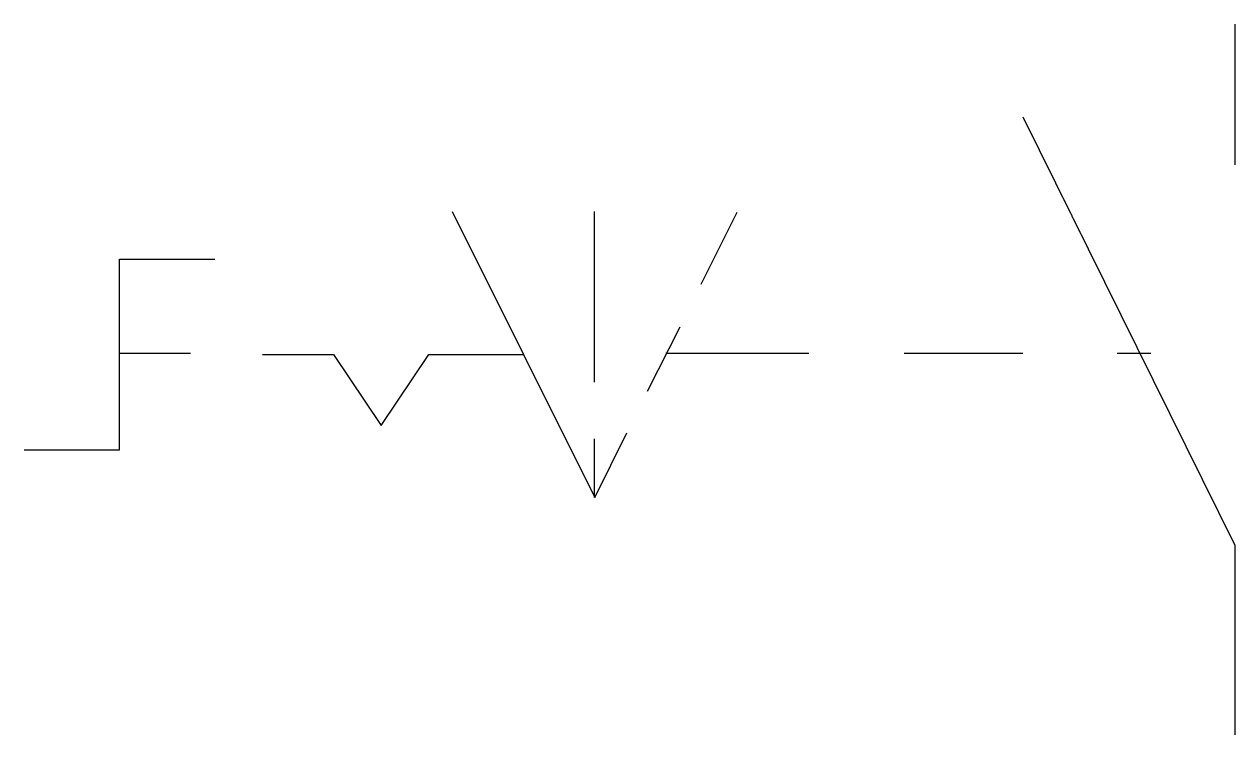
# Model space of a CAD drawing. Header units: millimetres. Extents: x -21.3 to 0, y -12.5 to 0.
import ezdxf
from ezdxf.enums import TextEntityAlignment as Align

# ---------------------------------------------------------------- set-up
doc = ezdxf.new("R2010")
doc.units = ezdxf.units.MM
doc.linetypes.add('SVG_3_1', pattern=[4, 3, -1])
doc.layers.get('0').update_dxf_attribs({"linetype": 'CONTINUOUS'})
doc.styles.add('ARIAL', font='arial.ttf')

# ---------------------------------------------------------------- blocks, each defined once
blk = doc.blocks.new('291_E_LV_SLD_IEC60617_switch_3way')
at = {"true_color": 0x0000ff}
for p, q in [((0, 0), (0, -2.471)), ((-9.392, -4.574), (-8.76, -3.309)), ((-10.333, -6.456), (-9.76, -5.324)), ((-19.627, -5.784), (-18.377, -5.784)), ((-10.01, -5.784), (-7.495, -5.784)), ((-5.819, -5.784), (-3.73, -5.784)), ((-2.069, -5.784), (-1.48, -5.784))]:
    blk.add_line(p, q, dxfattribs=at)
at = {"linetype": 'SVG_3_1', "true_color": 0x0000ff}
blk.add_line((-11.275, -3.294), (-11.275, -8.324), dxfattribs=at)
at = {"true_color": 0x0000ff}
for points in [[(-3.73, -1.632), (0, -9.162), (0, -12.5)], [(-13.775, -3.294), (-11.26, -8.324), (-10.701, -7.191)], [(-21.304, -7.485), (-19.627, -7.485), (-19.627, -4.132), (-17.951, -4.132)], [(-17.113, -5.809), (-15.863, -5.809), (-15.025, -7.059), (-14.186, -5.809), (-12.51, -5.809)]]:
    blk.add_lwpolyline(points, dxfattribs=at)
at = {"true_color": 0x0000ff, "style": 'ARIAL'}
blk.add_attdef('TAG', text='', height=2.5, dxfattribs=at).set_placement((-23.304, -2.2), align=Align.RIGHT)
at = {"color": 7, "style": 'ARIAL'}
for tag, p in [('RATED_CURRENT', (-23.304, -9)), ('VOLTAGE', (-23.304, -12)), ('MANUFACTURER', (-23.304, -15))]:
    blk.add_attdef(tag, text='', height=1.7, dxfattribs=at).set_placement(p, align=Align.RIGHT)

msp = doc.modelspace()

# ---------------------------------------------------------------- block references
msp.add_blockref('291_E_LV_SLD_IEC60617_switch_3way', (0, 0))

doc.saveas('drawing.dxf')
